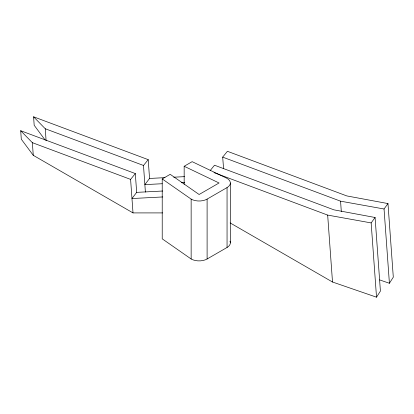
<?xml version="1.0" encoding="UTF-8"?>
<svg xmlns="http://www.w3.org/2000/svg" width="414" height="414" viewBox="0 0 414 414"><rect width="100%" height="100%" fill="white"/><g stroke="black" fill="none" stroke-linecap="round" stroke-linejoin="round"><path stroke-width="0.62" d="M230.148 222.923L332.509 282.017L376.523 297.19L380.409 291.073L375.089 217.495L333.917 209.841L214.514 165.217L210.183 170.552M379.633 279.9L389.414 283.274L393.3 277.157L387.98 203.579L346.808 195.925L227.41 151.296L222.685 157.123L223.57 168.503M376.523 297.19L371.156 222.913L375.089 217.495M389.414 283.274L384.047 208.992L387.98 203.579M133.013 212.91L33.265 155.322L21.295 139.197L20.7 130.726L135.326 173.564L136.656 192.365L131.968 198.539L133.013 212.91L162.614 212.91M45.033 139.896L34.186 125.282L33.591 116.81L148.217 159.649L149.547 178.45L144.859 184.623L145.402 192.122M162.8 196.95L131.968 198.539L130.601 179.391L135.326 173.564M162.2 183.728L144.859 184.623L143.492 165.471L148.217 159.649M229.972 241.181A11.287 6.515 0 0 1 227.053 247.474L207.103 258.993A11.287 6.515 0 0 1 191.144 258.993L162.216 238.837L162.216 178.946L170.195 174.335L199.124 194.492L219.073 182.978L184.163 166.273L184.163 184.308M184.163 166.273L192.143 161.667L227.053 178.367A11.287 6.515 0 0 1 227.053 187.583L227.053 247.474M162.216 178.946L191.144 199.103A11.287 6.515 0 0 0 207.103 199.103L227.053 187.583M149.547 178.45L164.969 177.653M173.761 177.202L184.525 176.649M181.472 182.74L184.685 182.574M136.656 192.365L162.749 191.02M222.685 157.123L340.562 201.178L384.047 208.992M214.022 172.622L327.671 215.094L371.156 222.913M33.591 116.81L45.261 128.759L143.492 165.471M20.7 130.726L32.364 142.675L130.601 179.391M340.562 201.178L341.307 211.476M327.671 215.094L332.509 282.017M45.261 128.759L46.109 140.776M32.364 142.675L33.265 155.322M230.36 182.978L230.36 242.868M207.103 199.103L207.103 258.993M191.144 199.103L191.144 258.993"/></g></svg>
